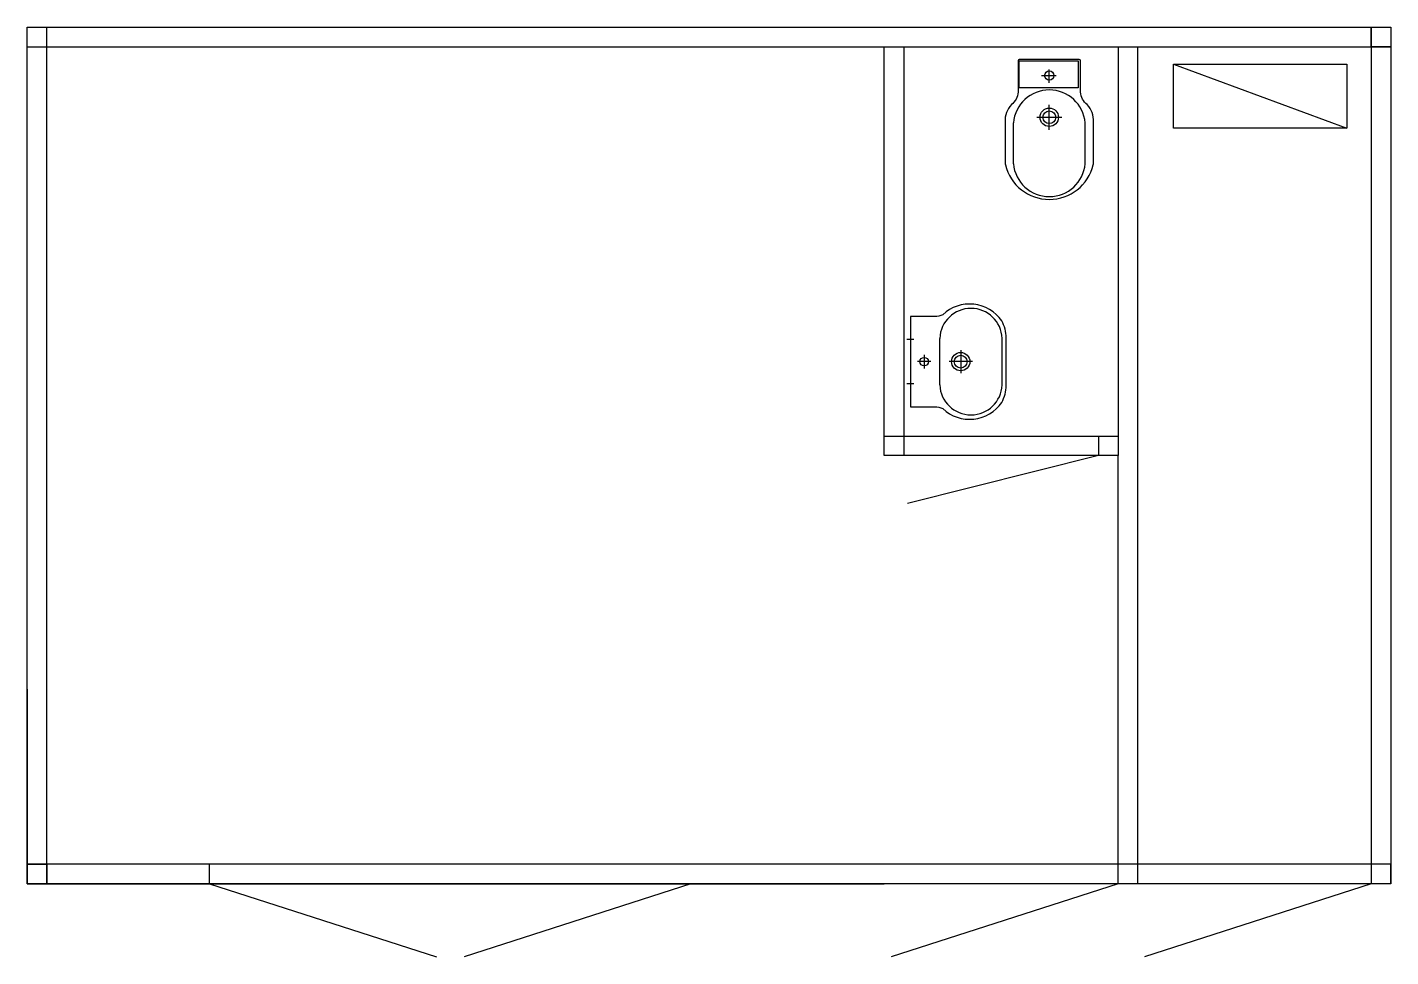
# Model space of a CAD drawing. Header units: millimetres. Extents: x 197 to 3697, y 128 to 2516.
import ezdxf

# ---------------------------------------------------------------- set-up
doc = ezdxf.new("R2010")
doc.units = ezdxf.units.MM

msp = doc.modelspace()

# ---------------------------------------------------------------- linework, layer by layer
at = {"lineweight": 30}
for p, q in [((246.8, 315.7), (246.8, 2515.7)), ((2396.8, 2515.7), (2996.8, 2515.7)), ((2996.8, 2515.7), (3696.8, 2515.7)), ((2996.8, 2515.7), (3046.8, 2515.7)), ((3646.8, 2465.7), (3646.8, 2515.7)), ((3646.8, 2515.7), (3646.8, 315.7)), ((3696.8, 2515.7), (3696.8, 315.7)), ((196.8, 2465.7), (3696.8, 2465.7)), ((2396.8, 1415.7), (2396.8, 2465.7)), ((2396.8, 2465.7), (2446.8, 2465.7)), ((2446.8, 2465.7), (2446.8, 1415.7)), ((2996.8, 2465.7), (2996.8, 1415.7)), ((3046.8, 2465.7), (3046.8, 315.7)), ((3696.8, 2465.7), (3646.8, 2465.7)), ((3139.5, 2420.8), (3584, 2256.7)), ((2396.8, 1415.7), (2396.8, 1465.7)), ((2396.8, 1465.7), (2996.8, 1465.7)), ((2946.4, 1465.7), (2946.4, 1415.7)), ((2996.8, 1415.7), (2396.8, 1415.7)), ((2946.4, 1415.7), (2456.5, 1292.2)), ((2996.8, 315.7), (2996.8, 1415.7)), ((196.8, 815.7), (196.8, 315.7)), ((3696.8, 365.7), (196.8, 365.7)), ((196.8, 365.7), (246.8, 365.7)), ((246.8, 365.7), (246.8, 315.7)), ((664.9, 315.7), (664.9, 365.7)), ((3696.8, 315.7), (3696.8, 365.7)), ((196.8, 315.7), (1396.8, 315.7)), ((664.9, 315.7), (1246.9, 128.3)), ((1900.5, 315.7), (1318.5, 128.3)), ((1396.8, 315.7), (2396.8, 315.7)), ((2996.8, 315.7), (2414.8, 128.3)), ((3696.8, 315.7), (2996.8, 315.7)), ((3646.8, 315.7), (3064.8, 128.3))]:
    msp.add_line(p, q, dxfattribs=at)
at = {"color": 4}
for p, q in [((2800.6, 2391.7), (2838.1, 2391.7)), ((2820.4, 2372.7), (2820.4, 2407.3)), ((2820.4, 2252.4), (2820.4, 2316.7)), ((2788, 2284.6), (2852.5, 2284.6)), ((2472.7, 1713.5), (2454.5, 1713.5)), ((2472.7, 1600.1), (2454.5, 1600.1))]:
    msp.add_line(p, q, dxfattribs=at)
for p, q in [((2728.3, 2165.2), (2728.3, 2270.1)), ((2912.5, 2165.2), (2912.5, 2270.1)), ((2539.3, 1597.1), (2539.3, 1716.6)), ((2699.2, 1597.1), (2699.2, 1716.6))]:
    msp.add_line(p, q)
at = {"lineweight": 30}
for points in [[(196.8, 2515.7), (3696.8, 2515.7), (3696.8, 315.7), (196.8, 315.7)], [(3139.5, 2420.8), (3584, 2420.8), (3584, 2256.7), (3139.5, 2256.7)]]:
    msp.add_lwpolyline(points, close=True, dxfattribs=at)
for points in [[(2743.4, 2432.6, 0.414214), (2740.3, 2429.5), (2740.3, 2349, -0.198891), (2723.1, 2317, 0.210006), (2707, 2272.6), (2707, 2168.1, 0.059637), (2707.7, 2162.1, 0.786193), (2933.1, 2162.1, 0.059637), (2933.8, 2168.1), (2933.8, 2272.6, 0.210006), (2917.7, 2317, -0.198891), (2900.5, 2349), (2900.5, 2429.5, 0.414214), (2897.3, 2432.6)], [(2547.2, 1777.4, -0.123263), (2526.2, 1772.5), (2463.8, 1772.5), (2463.8, 1541.1), (2526.2, 1541.1, -0.123263), (2547.2, 1536.2, 0.461607), (2698.3, 1552.2, 0.130624), (2709.5, 1595.6), (2709.5, 1718.1, 0.130801), (2698.3, 1761.4, 0.461607)]]:
    msp.add_lwpolyline(points, format="xyb", close=True)
msp.add_lwpolyline([(2743.4, 2429.5), (2894.1, 2429.5), (2894.1, 2360.1), (2743.4, 2360.1)], close=True)
at = {"color": 4}
for points in [[(2592.9, 1686.7), (2592.9, 1626.9)], [(2516.6, 1656.8), (2481.9, 1656.8)], [(2499.2, 1674.1), (2499.2, 1639.5)], [(2622.8, 1656.8), (2563, 1656.8)]]:
    msp.add_lwpolyline(points, dxfattribs=at)
for centre, radius in [((2820.4, 2391.7), 12), ((2820.2, 2284.6), 23.6), ((2820.4, 2284.6), 16.4), ((2592.9, 1656.8), 23.6), ((2499.2, 1656.8), 11), ((2592.9, 1656.8), 16.4)]:
    msp.add_circle(centre, radius)
for centre, radius, start, end in [((2820.4, 2262.2), 92.5, 4.9319, 175.0681), ((2820.4, 2173.2), 92.5, 184.9319, 355.0681), ((2619.3, 1713.6), 80, 2.1401, 177.8599), ((2619.3, 1600), 80, 182.1401, 357.8599)]:
    msp.add_arc(centre, radius, start, end)

doc.saveas('drawing.dxf')
